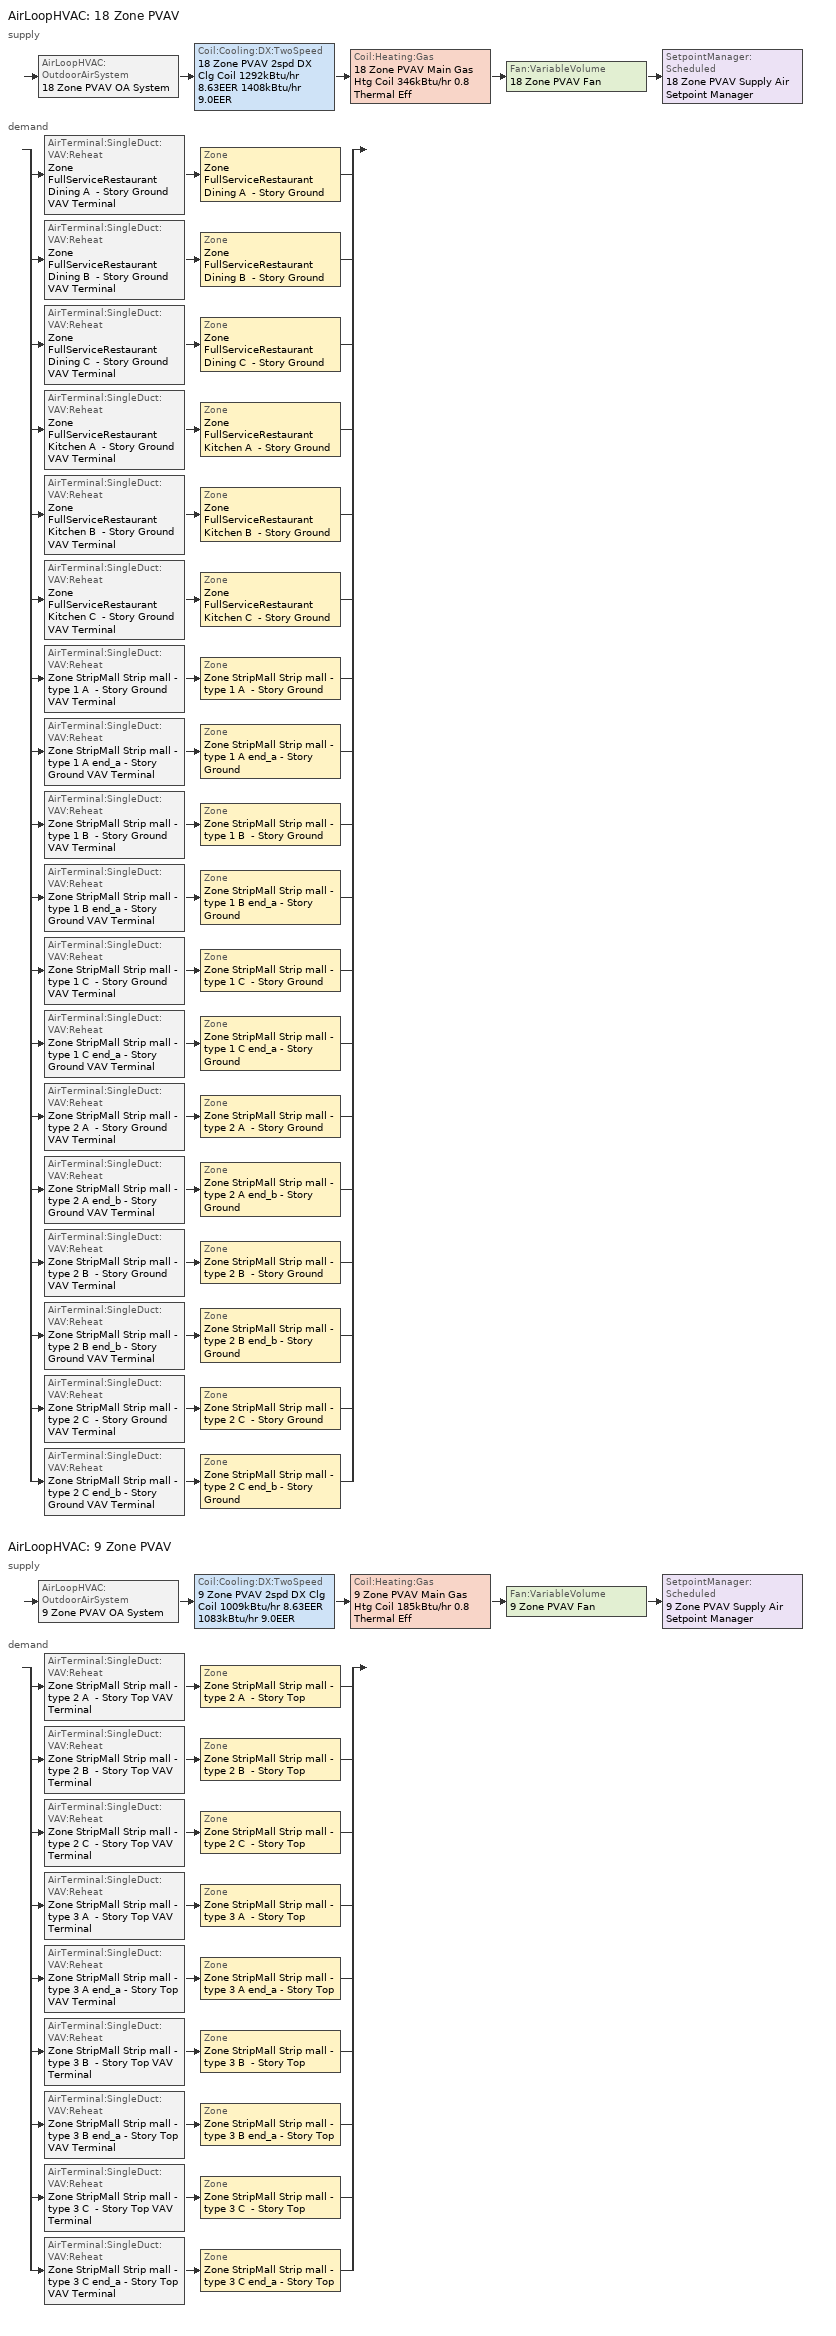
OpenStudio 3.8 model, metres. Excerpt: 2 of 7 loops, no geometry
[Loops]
AirLoopHVAC '18 Zone PVAV'
 supply: AirLoopHVAC:OutdoorAirSystem '18 Zone PVAV OA System' > Coil:Cooling:DX:TwoSpeed '18 Zone PVAV 2spd DX Clg Coil 1292kBtu/hr 8.63EER 1408kBtu/hr 9.0EER' > Coil:Heating:Gas '18 Zone PVAV Main Gas Htg Coil 346kBtu/hr 0.8 Thermal Eff' > Fan:VariableVolume '18 Zone PVAV Fan' > SetpointManager:Scheduled '18 Zone PVAV Supply Air Setpoint Manager'
 demand: split
  | AirTerminal:SingleDuct:VAV:Reheat 'Zone FullServiceRestaurant Dining A  - Story Ground VAV Terminal' > Zone 'Zone FullServiceRestaurant Dining A  - Story Ground'
  | AirTerminal:SingleDuct:VAV:Reheat 'Zone FullServiceRestaurant Dining B  - Story Ground VAV Terminal' > Zone 'Zone FullServiceRestaurant Dining B  - Story Ground'
  | AirTerminal:SingleDuct:VAV:Reheat 'Zone FullServiceRestaurant Dining C  - Story Ground VAV Terminal' > Zone 'Zone FullServiceRestaurant Dining C  - Story Ground'
  | AirTerminal:SingleDuct:VAV:Reheat 'Zone FullServiceRestaurant Kitchen A  - Story Ground VAV Terminal' > Zone 'Zone FullServiceRestaurant Kitchen A  - Story Ground'
  | AirTerminal:SingleDuct:VAV:Reheat 'Zone FullServiceRestaurant Kitchen B  - Story Ground VAV Terminal' > Zone 'Zone FullServiceRestaurant Kitchen B  - Story Ground'
  | AirTerminal:SingleDuct:VAV:Reheat 'Zone FullServiceRestaurant Kitchen C  - Story Ground VAV Terminal' > Zone 'Zone FullServiceRestaurant Kitchen C  - Story Ground'
  | AirTerminal:SingleDuct:VAV:Reheat 'Zone StripMall Strip mall - type 1 A  - Story Ground VAV Terminal' > Zone 'Zone StripMall Strip mall - type 1 A  - Story Ground'
  | AirTerminal:SingleDuct:VAV:Reheat 'Zone StripMall Strip mall - type 1 A end_a - Story Ground VAV Terminal' > Zone 'Zone StripMall Strip mall - type 1 A end_a - Story Ground'
  | AirTerminal:SingleDuct:VAV:Reheat 'Zone StripMall Strip mall - type 1 B  - Story Ground VAV Terminal' > Zone 'Zone StripMall Strip mall - type 1 B  - Story Ground'
  | AirTerminal:SingleDuct:VAV:Reheat 'Zone StripMall Strip mall - type 1 B end_a - Story Ground VAV Terminal' > Zone 'Zone StripMall Strip mall - type 1 B end_a - Story Ground'
  | AirTerminal:SingleDuct:VAV:Reheat 'Zone StripMall Strip mall - type 1 C  - Story Ground VAV Terminal' > Zone 'Zone StripMall Strip mall - type 1 C  - Story Ground'
  | AirTerminal:SingleDuct:VAV:Reheat 'Zone StripMall Strip mall - type 1 C end_a - Story Ground VAV Terminal' > Zone 'Zone StripMall Strip mall - type 1 C end_a - Story Ground'
  | AirTerminal:SingleDuct:VAV:Reheat 'Zone StripMall Strip mall - type 2 A  - Story Ground VAV Terminal' > Zone 'Zone StripMall Strip mall - type 2 A  - Story Ground'
  | AirTerminal:SingleDuct:VAV:Reheat 'Zone StripMall Strip mall - type 2 A end_b - Story Ground VAV Terminal' > Zone 'Zone StripMall Strip mall - type 2 A end_b - Story Ground'
  | AirTerminal:SingleDuct:VAV:Reheat 'Zone StripMall Strip mall - type 2 B  - Story Ground VAV Terminal' > Zone 'Zone StripMall Strip mall - type 2 B  - Story Ground'
  | AirTerminal:SingleDuct:VAV:Reheat 'Zone StripMall Strip mall - type 2 B end_b - Story Ground VAV Terminal' > Zone 'Zone StripMall Strip mall - type 2 B end_b - Story Ground'
  | AirTerminal:SingleDuct:VAV:Reheat 'Zone StripMall Strip mall - type 2 C  - Story Ground VAV Terminal' > Zone 'Zone StripMall Strip mall - type 2 C  - Story Ground'
  | AirTerminal:SingleDuct:VAV:Reheat 'Zone StripMall Strip mall - type 2 C end_b - Story Ground VAV Terminal' > Zone 'Zone StripMall Strip mall - type 2 C end_b - Story Ground'
AirLoopHVAC '9 Zone PVAV'
 supply: AirLoopHVAC:OutdoorAirSystem '9 Zone PVAV OA System' > Coil:Cooling:DX:TwoSpeed '9 Zone PVAV 2spd DX Clg Coil 1009kBtu/hr 8.63EER 1083kBtu/hr 9.0EER' > Coil:Heating:Gas '9 Zone PVAV Main Gas Htg Coil 185kBtu/hr 0.8 Thermal Eff' > Fan:VariableVolume '9 Zone PVAV Fan' > SetpointManager:Scheduled '9 Zone PVAV Supply Air Setpoint Manager'
 demand: split
  | AirTerminal:SingleDuct:VAV:Reheat 'Zone StripMall Strip mall - type 2 A  - Story Top VAV Terminal' > Zone 'Zone StripMall Strip mall - type 2 A  - Story Top'
  | AirTerminal:SingleDuct:VAV:Reheat 'Zone StripMall Strip mall - type 2 B  - Story Top VAV Terminal' > Zone 'Zone StripMall Strip mall - type 2 B  - Story Top'
  | AirTerminal:SingleDuct:VAV:Reheat 'Zone StripMall Strip mall - type 2 C  - Story Top VAV Terminal' > Zone 'Zone StripMall Strip mall - type 2 C  - Story Top'
  | AirTerminal:SingleDuct:VAV:Reheat 'Zone StripMall Strip mall - type 3 A  - Story Top VAV Terminal' > Zone 'Zone StripMall Strip mall - type 3 A  - Story Top'
  | AirTerminal:SingleDuct:VAV:Reheat 'Zone StripMall Strip mall - type 3 A end_a - Story Top VAV Terminal' > Zone 'Zone StripMall Strip mall - type 3 A end_a - Story Top'
  | AirTerminal:SingleDuct:VAV:Reheat 'Zone StripMall Strip mall - type 3 B  - Story Top VAV Terminal' > Zone 'Zone StripMall Strip mall - type 3 B  - Story Top'
  | AirTerminal:SingleDuct:VAV:Reheat 'Zone StripMall Strip mall - type 3 B end_a - Story Top VAV Terminal' > Zone 'Zone StripMall Strip mall - type 3 B end_a - Story Top'
  | AirTerminal:SingleDuct:VAV:Reheat 'Zone StripMall Strip mall - type 3 C  - Story Top VAV Terminal' > Zone 'Zone StripMall Strip mall - type 3 C  - Story Top'
  | AirTerminal:SingleDuct:VAV:Reheat 'Zone StripMall Strip mall - type 3 C end_a - Story Top VAV Terminal' > Zone 'Zone StripMall Strip mall - type 3 C end_a - Story Top'
[SizingPeriod:DesignDay] Barometric Pressure {Pa}=99264; Wind Speed {m/s}=2.9; Wind Direction {deg}=300; Rain Indicator=No; Snow Indicator=No; Day of Month=21; Day Type=SummerDesignDay; Daylight Saving Time Indicator=No; Humidity Condition Type=Wetbulb; Dry-Bulb Temperature Range Modifier Type=DefaultMultipliers; Solar Model Indicator=ASHRAETau
Name | Maximum Dry-Bulb Temperature {C} | Daily Dry-Bulb Temperature Range {deltaC} | Month | Wetbulb or DewPoint at Maximum Dry-Bulb {C} | ASHRAE Clear Sky Optical Depth for Beam Irradiance | ASHRAE Clear Sky Optical Depth for Diffuse Irradiance
Gadsden Muni October .4% Condns DB=>MCWB 1 | 29.1 | 13.6 | 10 | 20.2 | 0.38 | 2.446
Gadsden Muni September .4% Condns DB=>MCWB 1 | 34 | 12 | 9 | 21.4 | 0.392 | 2.421
[Sizing:Zone] Zone Cooling Design Supply Air Temperature Input Method=SupplyAirTemperature; Zone Cooling Design Supply Air Temperature {C}=12.7778; Zone Cooling Design Supply Air Temperature Difference {deltaC}=11.11; Zone Heating Design Supply Air Temperature Input Method=SupplyAirTemperature; Zone Heating Design Supply Air Temperature {C}=50; Zone Heating Design Supply Air Temperature Difference {deltaC}=11.11; Zone Cooling Design Supply Air Humidity Ratio {kg-H2O/kg-air}=0.0085; Zone Heating Design Supply Air Humidity Ratio {kg-H2O/kg-air}=0.008; Cooling Design Air Flow Method=DesignDay; Heating Design Air Flow Method=DesignDay; Account for Dedicated Outdoor Air System=No; Dedicated Outdoor Air System Control Strategy=NeutralSupplyAir; Dedicated Outdoor Air Low Setpoint Temperature for Design {C}=autosize; Dedicated Outdoor Air High Setpoint Temperature for Design {C}=autosize; Zone Load Sizing Method=Sensible Load Only No Latent Load; Zone Latent Cooling Design Supply Air Humidity Ratio Input Method=HumidityRatioDifference; Zone Cooling Design Supply Air Humidity Ratio Difference {kgWater/kgDryAir}=0.005; Zone Latent Heating Design Supply Air Humidity Ratio Input Method=HumidityRatioDifference; Zone Humidification Design Supply Air Humidity Ratio Difference {kgWater/kgDryAir}=0.005
Zone StripMall Strip mall - type 1 A end_a - Story Ground; Zone StripMall Strip mall - type 1 B end_a - Story Ground; Zone StripMall Strip mall - type 1 C end_a - Story Ground; Zone StripMall Strip mall - type 1 A  - Story Ground; Zone StripMall Strip mall - type 1 B  - Story Ground; Zone StripMall Strip mall - type 1 C  - Story Ground; Zone FullServiceRestaurant Kitchen A  - Story Ground; Zone FullServiceRestaurant Kitchen B  - Story Ground; Zone FullServiceRestaurant Kitchen C  - Story Ground; Zone FullServiceRestaurant Dining A  - Story Ground; Zone FullServiceRestaurant Dining B  - Story Ground; Zone FullServiceRestaurant Dining C  - Story Ground; Zone StripMall Strip mall - type 2 A  - Story Ground; Zone StripMall Strip mall - type 2 B  - Story Ground; Zone StripMall Strip mall - type 2 C  - Story Ground; Zone StripMall Strip mall - type 2 A end_b - Story Ground; Zone StripMall Strip mall - type 2 B end_b - Story Ground; Zone StripMall Strip mall - type 2 C end_b - Story Ground; Zone StripMall Strip mall - type 3 A end_a - Story Top; Zone StripMall Strip mall - type 3 B end_a - Story Top; Zone StripMall Strip mall - type 3 C end_a - Story Top; Zone StripMall Strip mall - type 3 A  - Story Top; Zone StripMall Strip mall - type 3 B  - Story Top; Zone StripMall Strip mall - type 3 C  - Story Top; Zone StripMall Strip mall - type 2 A  - Story Top; Zone StripMall Strip mall - type 2 B  - Story Top; Zone StripMall Strip mall - type 2 C  - Story Top
[Zone equipment]
Zone StripMall Strip mall - type 1 A end_a - Story Ground: Zone StripMall Strip mall - type 1 A end_a - Story Ground VAV Terminal
Zone StripMall Strip mall - type 1 B end_a - Story Ground: Zone StripMall Strip mall - type 1 B end_a - Story Ground VAV Terminal
Zone StripMall Strip mall - type 1 C end_a - Story Ground: Zone StripMall Strip mall - type 1 C end_a - Story Ground VAV Terminal
Zone StripMall Strip mall - type 1 A  - Story Ground: Zone StripMall Strip mall - type 1 A  - Story Ground VAV Terminal
Zone StripMall Strip mall - type 1 B  - Story Ground: Zone StripMall Strip mall - type 1 B  - Story Ground VAV Terminal
Zone StripMall Strip mall - type 1 C  - Story Ground: Zone StripMall Strip mall - type 1 C  - Story Ground VAV Terminal
Zone FullServiceRestaurant Kitchen A  - Story Ground: Zone FullServiceRestaurant Kitchen A  - Story Ground Exhaust Fan, Zone FullServiceRestaurant Kitchen A  - Story Ground VAV Terminal
Zone FullServiceRestaurant Kitchen B  - Story Ground: Zone FullServiceRestaurant Kitchen B  - Story Ground Exhaust Fan, Zone FullServiceRestaurant Kitchen B  - Story Ground VAV Terminal
Zone FullServiceRestaurant Kitchen C  - Story Ground: Zone FullServiceRestaurant Kitchen C  - Story Ground Exhaust Fan, Zone FullServiceRestaurant Kitchen C  - Story Ground VAV Terminal
Zone FullServiceRestaurant Dining A  - Story Ground: Zone FullServiceRestaurant Kitchen A  - Story Ground Transfer Air Source, Zone FullServiceRestaurant Dining A  - Story Ground VAV Terminal
Zone FullServiceRestaurant Dining B  - Story Ground: Zone FullServiceRestaurant Kitchen B  - Story Ground Transfer Air Source, Zone FullServiceRestaurant Dining B  - Story Ground VAV Terminal
Zone FullServiceRestaurant Dining C  - Story Ground: Zone FullServiceRestaurant Kitchen C  - Story Ground Transfer Air Source, Zone FullServiceRestaurant Dining C  - Story Ground VAV Terminal
Zone StripMall Strip mall - type 2 A  - Story Ground: Zone StripMall Strip mall - type 2 A  - Story Ground VAV Terminal
Zone StripMall Strip mall - type 2 B  - Story Ground: Zone StripMall Strip mall - type 2 B  - Story Ground VAV Terminal
Zone StripMall Strip mall - type 2 C  - Story Ground: Zone StripMall Strip mall - type 2 C  - Story Ground VAV Terminal
Zone StripMall Strip mall - type 2 A end_b - Story Ground: Zone StripMall Strip mall - type 2 A end_b - Story Ground VAV Terminal
Zone StripMall Strip mall - type 2 B end_b - Story Ground: Zone StripMall Strip mall - type 2 B end_b - Story Ground VAV Terminal
Zone StripMall Strip mall - type 2 C end_b - Story Ground: Zone StripMall Strip mall - type 2 C end_b - Story Ground VAV Terminal
Zone StripMall Strip mall - type 3 A end_a - Story Top: Zone StripMall Strip mall - type 3 A end_a - Story Top VAV Terminal
Zone StripMall Strip mall - type 3 B end_a - Story Top: Zone StripMall Strip mall - type 3 B end_a - Story Top VAV Terminal
Zone StripMall Strip mall - type 3 C end_a - Story Top: Zone StripMall Strip mall - type 3 C end_a - Story Top VAV Terminal
Zone StripMall Strip mall - type 3 A  - Story Top: Zone StripMall Strip mall - type 3 A  - Story Top VAV Terminal
Zone StripMall Strip mall - type 3 B  - Story Top: Zone StripMall Strip mall - type 3 B  - Story Top VAV Terminal
Zone StripMall Strip mall - type 3 C  - Story Top: Zone StripMall Strip mall - type 3 C  - Story Top VAV Terminal
Zone StripMall Strip mall - type 2 A  - Story Top: Zone StripMall Strip mall - type 2 A  - Story Top VAV Terminal
Zone StripMall Strip mall - type 2 B  - Story Top: Zone StripMall Strip mall - type 2 B  - Story Top VAV Terminal
Zone StripMall Strip mall - type 2 C  - Story Top: Zone StripMall Strip mall - type 2 C  - Story Top VAV Terminal
[Fan:ZoneExhaust] Availability Schedule=RestaurantSitDown Kitchen_Exhaust_SCH; Fan Total Efficiency=0.0273754; Pressure Rise {Pa}=124.544; System Availability Manager Coupling Mode=Decoupled
Name | Maximum Flow Rate {m3/s} | Flow Fraction Schedule | Balanced Exhaust Fraction Schedule
Zone FullServiceRestaurant Kitchen A  - Story Ground Exhaust Fan; Zone FullServiceRestaurant Kitchen C  - Story Ground Exhaust Fan | 0.0370218 | RestaurantSitDown Kitchen_Exhaust_SCH | RestaurantSitDown Kitchen Exhaust Fan Balanced Exhaust Fraction Schedule
Zone FullServiceRestaurant Kitchen A  - Story Ground Transfer Air Source; Zone FullServiceRestaurant Kitchen C  - Story Ground Transfer Air Source | 0.0345677
Zone FullServiceRestaurant Kitchen B  - Story Ground Exhaust Fan | 0.263918 | RestaurantSitDown Kitchen_Exhaust_SCH | RestaurantSitDown Kitchen Exhaust Fan Balanced Exhaust Fraction Schedule
Zone FullServiceRestaurant Kitchen B  - Story Ground Transfer Air Source | 0.246423
[SetpointManager:Scheduled] Control Variable=Temperature; Schedule=Supply Air Temp - 55.0F
Name | Setpoint Node or NodeList
18 Zone PVAV Supply Air Setpoint Manager | 18 Zone PVAV Supply Outlet Node
9 Zone PVAV Supply Air Setpoint Manager | 9 Zone PVAV Supply Outlet Node
[AirLoopHVAC] Design Return Air Flow Fraction of Supply Air Flow=1
Name | Availability Schedule | Design Supply Air Flow Rate {m3/s}
18 Zone PVAV | 18 Zone PVAV Occ Sch | 8.48178
9 Zone PVAV | 9 Zone PVAV Occ Sch | 11.1879
[Sizing:System] Type of Load to Size On=Sensible; Central Heating Maximum System Air Flow Ratio=0.3; Preheat Design Temperature {C}=7.22222; Preheat Design Humidity Ratio {kg-H2O/kg-Air}=0.008; Precool Design Temperature {C}=12.7778; Precool Design Humidity Ratio {kg-H2O/kg-Air}=0.008; Central Cooling Design Supply Air Temperature {C}=12.7778; Central Heating Design Supply Air Temperature {C}=12.7778; Sizing Option=Coincident; 100% Outdoor Air in Cooling=No; 100% Outdoor Air in Heating=No; Central Cooling Design Supply Air Humidity Ratio {kg-H2O/kg-Air}=0.0085; Central Heating Design Supply Air Humidity Ratio {kg-H2O/kg-Air}=0.008; Cooling Design Air Flow Method=DesignDay; Heating Design Air Flow Method=DesignDay; System Outdoor Air Method=ZoneSum; Zone Maximum Outdoor Air Fraction=1; Cooling Supply Air Flow Rate Per Floor Area {m3/s-m2}=0.00996765; Cooling Fraction of Autosized Cooling Supply Air Flow Rate=1; Cooling Supply Air Flow Rate Per Unit Cooling Capacity {m3/s-W}=3.94755e-05; Heating Supply Air Flow Rate Per Floor Area {m3/s-m2}=0.00996765; Heating Fraction of Autosized Heating Supply Air Flow Rate=1; Heating Fraction of Autosized Cooling Supply Air Flow Rate=1; Heating Supply Air Flow Rate Per Unit Heating Capacity {m3/s-W}=3.15882e-05; Cooling Design Capacity Method=CoolingDesignCapacity; Cooling Design Capacity Per Floor Area {W/m2}=234.7; Fraction of Autosized Cooling Design Capacity=1; Heating Design Capacity Method=HeatingDesignCapacity; Heating Design Capacity Per Floor Area {W/m2}=157; Fraction of Autosized Heating Design Capacity=1; Central Cooling Capacity Control Method=OnOff; Occupant Diversity=1
Name | Design Outdoor Air Flow Rate {m3/s} | Cooling Design Capacity {W} | Heating Design Capacity {W}
18 Zone PVAV | 8.48178 | 166721 | 98395.27
9 Zone PVAV | 11.1879 | 173006 | 61758.3
[Fan:VariableVolume] Availability Schedule=Always On Discrete; Fan Total Efficiency=0.6045; Pressure Rise {Pa}=1389.92; Fan Power Minimum Flow Rate Input Method=Fraction; Fan Power Minimum Flow Fraction=0.25; Fan Power Minimum Air Flow Rate {m3/s}=0; Motor Efficiency=0.93; Motor In Airstream Fraction=1; Fan Power Coefficient 1=0.04076; Fan Power Coefficient 2=0.0881; Fan Power Coefficient 3=-0.0729; Fan Power Coefficient 4=0.9437; Fan Power Coefficient 5=0
Name | Maximum Flow Rate {m3/s}
18 Zone PVAV Fan | 8.48178
9 Zone PVAV Fan | 11.1879
[Coil:Heating:Gas] Availability Schedule=Always On Discrete; Gas Burner Efficiency=0.8; On Cycle Parasitic Electric Load {W}=0; Off Cycle Parasitic Gas Load {W}=0
Name | Nominal Capacity {W}
18 Zone PVAV Main Gas Htg Coil 346kBtu/hr 0.8 Thermal Eff | 61171.1
9 Zone PVAV Main Gas Htg Coil 185kBtu/hr 0.8 Thermal Eff | 58274.3
[Coil:Cooling:DX:TwoSpeed] Availability Schedule=Always On Discrete; Rated High Speed COP {W/W}=3.13293; Rated High Speed Evaporator Fan Power Per Volume Flow Rate 2017 {W/(m3/s)}=773.3; Rated High Speed Evaporator Fan Power Per Volume Flow Rate 2023 {W/(m3/s)}=934.4; Unit Internal Static Air Pressure {Pa}=773.3; Total Cooling Capacity Function of Temperature Curve=CoilClgDXQRatio_fTwbToadbSI; Total Cooling Capacity Function of Flow Fraction Curve=CoilClgDXSnglQRatio_fCFMRatio; Energy Input Ratio Function of Temperature Curve=CoilClgDXEIRRatio_fTwbToadbSI; Energy Input Ratio Function of Flow Fraction Curve=CoilClgDXSnglEIRRatio_fCFMRatio; Part Load Fraction Correlation Curve=CoilClgDXEIRRatio_fQFrac; Rated Low Speed Sensible Heat Ratio=0.69; Rated Low Speed COP {W/W}=3.13293; Rated Low Speed Evaporator Fan Power Per Volume Flow Rate 2017 {W/(m3/s)}=773.3; Rated Low Speed Evaporator Fan Power Per Volume Flow Rate 2023 {W/(m3/s)}=934.4; Low Speed Total Cooling Capacity Function of Temperature Curve=CoilClgDXQRatio_fTwbToadbSI; Low Speed Energy Input Ratio Function of Temperature Curve=CoilClgDXEIRRatio_fTwbToadbSI; Condenser Type=AirCooled; Minimum Outdoor Dry-Bulb Temperature for Compressor Operation {C}=-25; High Speed Evaporative Condenser Effectiveness=0.9; High Speed Evaporative Condenser Air Flow Rate {m3/s}=Autosize; High Speed Evaporative Condenser Pump Rated Power Consumption {W}=Autosize; Low Speed Evaporative Condenser Effectiveness=0.9; Low Speed Evaporative Condenser Air Flow Rate {m3/s}=Autosize; Low Speed Evaporative Condenser Pump Rated Power Consumption {W}=Autosize; Basin Heater Capacity {W/K}=0; Basin Heater Setpoint Temperature {C}=2
Name | Rated High Speed Total Cooling Capacity {W} | Rated High Speed Sensible Heat Ratio | Rated High Speed Air Flow Rate {m3/s} | Rated Low Speed Total Cooling Capacity {W} | Rated Low Speed Air Flow Rate {m3/s}
18 Zone PVAV 2spd DX Clg Coil 1292kBtu/hr 8.63EER 1408kBtu/hr 9.0EER | 210623 | 0.701083 | 8.48178 | 70200.6 | 2.82698
9 Zone PVAV 2spd DX Clg Coil 1009kBtu/hr 8.63EER 1083kBtu/hr 9.0EER | 275826 | 0.703857 | 11.1879 | 91932.8 | 3.72894
[Controller:OutdoorAir] Economizer Control Type=NoEconomizer; Economizer Control Action Type=ModulateFlow; Economizer Maximum Limit Dry-Bulb Temperature {C}=28; Economizer Maximum Limit Enthalpy {J/kg}=64000; Lockout Type=LockoutWithCompressor; Minimum Limit Type=FixedMinimum; High Humidity Control=No; Heat Recovery Bypass Control Type=BypassWhenWithinEconomizerLimits; Economizer Operation Staging=InterlockedWithMechanicalCooling
Name | Minimum Outdoor Air Flow Rate {m3/s} | Maximum Outdoor Air Flow Rate {m3/s} | Minimum Outdoor Air Schedule | Controller Mechanical Ventilation
18 Zone PVAV OA Controller | 0 | 8.48178 | 18 Zone PVAV_night_novent_schedule | 18 Zone PVAV Mechanical Ventilation Controller
9 Zone PVAV OA Controller | 2.6547 | 11.1879 | 9 Zone PVAV_night_novent_schedule | 9 Zone PVAV Mechanical Ventilation Controller
[Controller:MechanicalVentilation] Availability Schedule=Always On Discrete; System Outdoor Air Method=ZoneSum
Name | Demand Controlled Ventilation
18 Zone PVAV Mechanical Ventilation Controller | Yes
9 Zone PVAV Mechanical Ventilation Controller
[AirLoopHVAC:OutdoorAirSystem]
Name | Controller
18 Zone PVAV OA System | 18 Zone PVAV OA Controller
9 Zone PVAV OA System | 9 Zone PVAV OA Controller
[Coil:Heating:Electric] Availability Schedule=Always On Discrete; Efficiency=1
Name | Nominal Capacity {W}
Zone FullServiceRestaurant Dining A  - Story Ground Electric Reheat Coil | 3765.62
Zone FullServiceRestaurant Dining B  - Story Ground Electric Reheat Coil | 22052.6
Zone FullServiceRestaurant Dining C  - Story Ground Electric Reheat Coil | 4670.83
Zone FullServiceRestaurant Kitchen A  - Story Ground Electric Reheat Coil | 1701.2
Zone FullServiceRestaurant Kitchen B  - Story Ground Electric Reheat Coil | 5294.62
Zone FullServiceRestaurant Kitchen C  - Story Ground Electric Reheat Coil | 2031.26
Zone StripMall Strip mall - type 1 A  - Story Ground Electric Reheat Coil | 4094.37
Zone StripMall Strip mall - type 1 A end_a - Story Ground Electric Reheat Coil | 2268.19
Zone StripMall Strip mall - type 1 B  - Story Ground Electric Reheat Coil | 17855.6
Zone StripMall Strip mall - type 1 B end_a - Story Ground Electric Reheat Coil | 12931.3
Zone StripMall Strip mall - type 1 C  - Story Ground Electric Reheat Coil | 5971.31
Zone StripMall Strip mall - type 1 C end_a - Story Ground Electric Reheat Coil | 2666.88
Zone StripMall Strip mall - type 2 A  - Story Ground Electric Reheat Coil | 2914.99
Zone StripMall Strip mall - type 2 A end_b - Story Ground Electric Reheat Coil | 2705.71
Zone StripMall Strip mall - type 2 B  - Story Ground Electric Reheat Coil | 13234.8
Zone StripMall Strip mall - type 2 B end_b - Story Ground Electric Reheat Coil | 14652.9
Zone StripMall Strip mall - type 2 C  - Story Ground Electric Reheat Coil | 4242.87
Zone StripMall Strip mall - type 2 C end_b - Story Ground Electric Reheat Coil | 3043.26
Zone StripMall Strip mall - type 2 A  - Story Top Electric Reheat Coil | 3371.13
Zone StripMall Strip mall - type 2 B  - Story Top Electric Reheat Coil | 19266.1
Zone StripMall Strip mall - type 2 C  - Story Top Electric Reheat Coil | 3753.49
Zone StripMall Strip mall - type 3 A  - Story Top Electric Reheat Coil | 14862.8
Zone StripMall Strip mall - type 3 A end_a - Story Top Electric Reheat Coil | 3141.45
Zone StripMall Strip mall - type 3 B  - Story Top Electric Reheat Coil | 71337.7
Zone StripMall Strip mall - type 3 B end_a - Story Top Electric Reheat Coil | 18466.9
Zone StripMall Strip mall - type 3 C  - Story Top Electric Reheat Coil | 18905.3
Zone StripMall Strip mall - type 3 C end_a - Story Top Electric Reheat Coil | 3646.55
[AirTerminal:SingleDuct:VAV:Reheat] Availability Schedule=Always On Discrete; Zone Minimum Air Flow Input Method=Constant; Constant Minimum Air Flow Fraction=0.3; Maximum Hot Water or Steam Flow Rate {m3/s}=AutoSize; Minimum Hot Water or Steam Flow Rate {m3/s}=0; Convergence Tolerance=0.001; Damper Heating Action=Normal; Maximum Flow per Zone Floor Area During Reheat {m3/s-m2}=AutoSize; Maximum Flow Fraction During Reheat=AutoSize; Maximum Reheat Air Temperature {C}=50; Control For Outdoor Air=No
Name | Maximum Air Flow Rate {m3/s} | Fixed Minimum Air Flow Rate {m3/s} | Reheat Coil
Zone FullServiceRestaurant Dining A  - Story Ground VAV Terminal | 0.2803 | 0.08409 | Zone FullServiceRestaurant Dining A  - Story Ground Electric Reheat Coil
Zone FullServiceRestaurant Dining B  - Story Ground VAV Terminal | 1.64152 | 0.492456 | Zone FullServiceRestaurant Dining B  - Story Ground Electric Reheat Coil
Zone FullServiceRestaurant Dining C  - Story Ground VAV Terminal | 0.347681 | 0.104304 | Zone FullServiceRestaurant Dining C  - Story Ground Electric Reheat Coil
Zone FullServiceRestaurant Kitchen A  - Story Ground VAV Terminal | 0.126632 | 0.0379895 | Zone FullServiceRestaurant Kitchen A  - Story Ground Electric Reheat Coil
Zone FullServiceRestaurant Kitchen B  - Story Ground VAV Terminal | 0.394113 | 0.118234 | Zone FullServiceRestaurant Kitchen B  - Story Ground Electric Reheat Coil
Zone FullServiceRestaurant Kitchen C  - Story Ground VAV Terminal | 0.1512 | 0.04536 | Zone FullServiceRestaurant Kitchen C  - Story Ground Electric Reheat Coil
Zone StripMall Strip mall - type 1 A  - Story Ground VAV Terminal | 0.304771 | 0.0914314 | Zone StripMall Strip mall - type 1 A  - Story Ground Electric Reheat Coil
Zone StripMall Strip mall - type 1 A end_a - Story Ground VAV Terminal | 0.168836 | 0.0506509 | Zone StripMall Strip mall - type 1 A end_a - Story Ground Electric Reheat Coil
Zone StripMall Strip mall - type 1 B  - Story Ground VAV Terminal | 1.32911 | 0.398733 | Zone StripMall Strip mall - type 1 B  - Story Ground Electric Reheat Coil
Zone StripMall Strip mall - type 1 B end_a - Story Ground VAV Terminal | 0.96256 | 0.288768 | Zone StripMall Strip mall - type 1 B end_a - Story Ground Electric Reheat Coil
Zone StripMall Strip mall - type 1 C  - Story Ground VAV Terminal | 0.444484 | 0.133345 | Zone StripMall Strip mall - type 1 C  - Story Ground Electric Reheat Coil
Zone StripMall Strip mall - type 1 C end_a - Story Ground VAV Terminal | 0.198513 | 0.059554 | Zone StripMall Strip mall - type 1 C end_a - Story Ground Electric Reheat Coil
Zone StripMall Strip mall - type 2 A  - Story Ground VAV Terminal | 0.216982 | 0.0650945 | Zone StripMall Strip mall - type 2 A  - Story Ground Electric Reheat Coil
Zone StripMall Strip mall - type 2 A end_b - Story Ground VAV Terminal | 0.201404 | 0.0604211 | Zone StripMall Strip mall - type 2 A end_b - Story Ground Electric Reheat Coil
Zone StripMall Strip mall - type 2 B  - Story Ground VAV Terminal | 0.98515 | 0.295545 | Zone StripMall Strip mall - type 2 B  - Story Ground Electric Reheat Coil
Zone StripMall Strip mall - type 2 B end_b - Story Ground VAV Terminal | 1.09071 | 0.327214 | Zone StripMall Strip mall - type 2 B end_b - Story Ground Electric Reheat Coil
Zone StripMall Strip mall - type 2 C  - Story Ground VAV Terminal | 0.315825 | 0.0947474 | Zone StripMall Strip mall - type 2 C  - Story Ground Electric Reheat Coil
Zone StripMall Strip mall - type 2 C end_b - Story Ground VAV Terminal | 0.22653 | 0.0679589 | Zone StripMall Strip mall - type 2 C end_b - Story Ground Electric Reheat Coil
Zone StripMall Strip mall - type 2 A  - Story Top VAV Terminal | 0.250936 | 0.0752807 | Zone StripMall Strip mall - type 2 A  - Story Top Electric Reheat Coil
Zone StripMall Strip mall - type 2 B  - Story Top VAV Terminal | 1.43411 | 0.430232 | Zone StripMall Strip mall - type 2 B  - Story Top Electric Reheat Coil
Zone StripMall Strip mall - type 2 C  - Story Top VAV Terminal | 0.279397 | 0.083819 | Zone StripMall Strip mall - type 2 C  - Story Top Electric Reheat Coil
Zone StripMall Strip mall - type 3 A  - Story Top VAV Terminal | 1.10634 | 0.331901 | Zone StripMall Strip mall - type 3 A  - Story Top Electric Reheat Coil
Zone StripMall Strip mall - type 3 A end_a - Story Top VAV Terminal | 0.233839 | 0.0701517 | Zone StripMall Strip mall - type 3 A end_a - Story Top Electric Reheat Coil
Zone StripMall Strip mall - type 3 B  - Story Top VAV Terminal | 5.31014 | 1.59304 | Zone StripMall Strip mall - type 3 B  - Story Top Electric Reheat Coil
Zone StripMall Strip mall - type 3 B end_a - Story Top VAV Terminal | 1.37461 | 0.412384 | Zone StripMall Strip mall - type 3 B end_a - Story Top Electric Reheat Coil
Zone StripMall Strip mall - type 3 C  - Story Top VAV Terminal | 1.40725 | 0.422175 | Zone StripMall Strip mall - type 3 C  - Story Top Electric Reheat Coil
Zone StripMall Strip mall - type 3 C end_a - Story Top VAV Terminal | 0.271437 | 0.081431 | Zone StripMall Strip mall - type 3 C end_a - Story Top Electric Reheat Coil
[Schedule:Ruleset]
Name | Default Day Schedule | Summer Design Day Schedule | Winter Design Day Schedule
RestaurantSitDown Kitchen_Exhaust_SCH | RestaurantSitDown Kitchen_Exhaust_SCH Default | RestaurantSitDown Kitchen_Exhaust_SCH Summer Design Day | RestaurantSitDown Kitchen_Exhaust_SCH Winter Design Day
RestaurantSitDown Kitchen Exhaust Fan Balanced Exhaust Fraction Schedule | RestaurantSitDown Kitchen Exhaust Fan Balanced Exhaust Fraction Schedule Default | RestaurantSitDown Kitchen Exhaust Fan Balanced Exhaust Fraction Schedule Summer Design Day | RestaurantSitDown Kitchen Exhaust Fan Balanced Exhaust Fraction Schedule Winter Design Day
Supply Air Temp - 55.0F | Supply Air Temp - 55.0F Default
18 Zone PVAV Occ Sch | 18 Zone PVAV Occ Sch Default | 18 Zone PVAV Occ Sch Summer Design Day | 18 Zone PVAV Occ Sch Winter Design Day
9 Zone PVAV Occ Sch | 9 Zone PVAV Occ Sch Default | 9 Zone PVAV Occ Sch Summer Design Day | 9 Zone PVAV Occ Sch Winter Design Day
18 Zone PVAV_night_novent_schedule | 18 Zone PVAV Occ Sch Default 2 | 18 Zone PVAV Occ Sch Summer Design Day 2 | 18 Zone PVAV Occ Sch Winter Design Day 2
9 Zone PVAV_night_novent_schedule | 9 Zone PVAV Occ Sch Default 2 | 9 Zone PVAV Occ Sch Summer Design Day 2 | 9 Zone PVAV Occ Sch Winter Design Day 2
[Schedule:Day]
RestaurantSitDown Kitchen_Exhaust_SCH Default: Average, 5, 15, 0, 16, 0, 1, 24, 0, 0
RestaurantSitDown Kitchen_Exhaust_SCH Winter Design Day; RestaurantSitDown Kitchen_Exhaust_SCH Summer Design Day: 5, 0, 0, 24, 0, 1
RestaurantSitDown Kitchen_Exhaust_SCH Default|WntrDsn|SmrDsn|Sun|Wkdy Day; autogen Schedule Rule 19 1_day_sch: Average, 5, 0, 0, 24, 0, 1
RestaurantSitDown Kitchen Exhaust Fan Balanced Exhaust Fraction Schedule Default: Average, 5, 15, 0, 17, 0, 0.93371, 24, 0, 0
RestaurantSitDown Kitchen Exhaust Fan Balanced Exhaust Fraction Schedule Winter Design Day; RestaurantSitDown Kitchen Exhaust Fan Balanced Exhaust Fraction Schedule Summer Design Day: 1, 0, 0.93371, 5, 0, 0, 24, 0, 0.93371
RestaurantSitDown Kitchen Exhaust Fan Balanced Exhaust Fraction Schedule Default|WntrDsn|SmrDsn|Sun|Wkdy Day; autogen Schedule Rule 20 1_day_sch: Average, 1, 0, 0.93371, 5, 0, 0, 24, 0, 0.93371
Supply Air Temp - 55.0F Default; autogen Supply Air Temp - 55.0F 0_day_sch; autogen Supply Air Temp - 55.0F 1_day_sch: Average, 24, 0, 12.7778
18 Zone PVAV Occ Sch Default; 18 Zone PVAV Occ Sch Default 2: 7, 45, 0, 18, 45, 1, 24, 0, 0
18 Zone PVAV Occ Sch Winter Design Day; 18 Zone PVAV Occ Sch Summer Design Day; 9 Zone PVAV Occ Sch Winter Design Day; 9 Zone PVAV Occ Sch Summer Design Day; 9 Zone PVAV Occ Sch Sunday; 18 Zone PVAV Occ Sch Summer Design Day 2; 18 Zone PVAV Occ Sch Winter Design Day 2; 9 Zone PVAV Occ Sch Summer Design Day 2; 9 Zone PVAV Occ Sch Winter Design Day 2; 9 Zone PVAV Occ Sch Sunday 2: 24, 0, 1
18 Zone PVAV Occ Sch Saturday; 18 Zone PVAV Occ Sch Saturday 2: 7, 0, 0, 15, 30, 1, 24, 0, 0
18 Zone PVAV Occ Sch Sunday; 18 Zone PVAV Occ Sch Sunday 2: 6, 45, 0, 17, 0, 1, 24, 0, 0
9 Zone PVAV Occ Sch Default; 9 Zone PVAV Occ Sch Default 2: 8, 30, 0, 17, 15, 1, 24, 0, 0
9 Zone PVAV Occ Sch Saturday; 9 Zone PVAV Occ Sch Saturday 2: 8, 0, 0, 12, 52, 1, 24, 0, 0
[Schedule:Rule]
Schedule Rule 19: Schedule Ruleset=RestaurantSitDown Kitchen_Exhaust_SCH; Rule Order=0; Day Schedule=RestaurantSitDown Kitchen_Exhaust_SCH Default|WntrDsn|SmrDsn|Sun|Wkdy Day; Apply Sunday=Yes; Apply Monday=Yes; Apply Tuesday=Yes; Apply Wednesday=Yes; Apply Thursday=Yes; Apply Friday=Yes; Date Specification Type=DateRange; Start Month=1; Start Day=1; End Month=12; End Day=31
Schedule Rule 20: Schedule Ruleset=RestaurantSitDown Kitchen Exhaust Fan Balanced Exhaust Fraction Schedule; Rule Order=0; Day Schedule=RestaurantSitDown Kitchen Exhaust Fan Balanced Exhaust Fraction Schedule Default|WntrDsn|SmrDsn|Sun|Wkdy Day; Apply Sunday=Yes; Apply Monday=Yes; Apply Tuesday=Yes; Apply Wednesday=Yes; Apply Thursday=Yes; Apply Friday=Yes; Date Specification Type=DateRange; Start Month=1; Start Day=1; End Month=12; End Day=31
autogen Schedule Rule 20 1: Schedule Ruleset=RestaurantSitDown Kitchen Exhaust Fan Balanced Exhaust Fraction Schedule; Rule Order=1; Day Schedule=autogen Schedule Rule 20 1_day_sch; Apply Sunday=Yes; Apply Monday=Yes; Apply Tuesday=Yes; Apply Wednesday=Yes; Apply Thursday=Yes; Apply Friday=Yes; Date Specification Type=SpecificDates; Apply Saturday=Yes; Specific Month 1=1; Specific Day 1=7; Specific Month 2=1; Specific Day 2=14; Specific Month 3=1; Specific Day 3=21; Specific Month 4=1; Specific Day 4=28; Specific Month 5=2; Specific Day 5=4; Specific Month 6=2; Specific Day 6=11; Specific Month 7=2; Specific Day 7=18; Specific Month 8=2; Specific Day 8=25; Specific Month 9=3; Specific Day 9=4; Specific Month 10=3; Specific Day 10=11; Specific Month 11=3; Specific Day 11=18; Specific Month 12=3; Specific Day 12=25; Specific Month 13=4; Specific Day 13=1; Specific Month 14=4; Specific Day 14=8; Specific Month 15=4; Specific Day 15=15; Specific Month 16=4; Specific Day 16=22; Specific Month 17=4; Specific Day 17=29; Specific Month 18=5; Specific Day 18=6; Specific Month 19=5; Specific Day 19=13; Specific Month 20=5; Specific Day 20=20; Specific Month 21=5; Specific Day 21=27; Specific Month 22=6; Specific Day 22=3; Specific Month 23=6; Specific Day 23=10; Specific Month 24=6; Specific Day 24=17; Specific Month 25=6; Specific Day 25=24; Specific Month 26=7; Specific Day 26=1; Specific Month 27=7; Specific Day 27=8; Specific Month 28=7; Specific Day 28=15; Specific Month 29=7; Specific Day 29=22; Specific Month 30=7; Specific Day 30=29; Specific Month 31=8; Specific Day 31=5; Specific Month 32=8; Specific Day 32=12; Specific Month 33=8; Specific Day 33=19; Specific Month 34=8; Specific Day 34=26; Specific Month 35=9; Specific Day 35=2; Specific Month 36=9; Specific Day 36=9; Specific Month 37=9; Specific Day 37=16; Specific Month 38=9; Specific Day 38=23; Specific Month 39=9; Specific Day 39=30; Specific Month 40=10; Specific Day 40=7; Specific Month 41=10; Specific Day 41=14; Specific Month 42=10; Specific Day 42=21; Specific Month 43=10; Specific Day 43=28; Specific Month 44=11; Specific Day 44=4; Specific Month 45=11; Specific Day 45=11; Specific Month 46=11; Specific Day 46=18; Specific Month 47=11; Specific Day 47=25; Specific Month 48=12; Specific Day 48=2; Specific Month 49=12; Specific Day 49=9; Specific Month 50=12; Specific Day 50=16; Specific Month 51=12; Specific Day 51=23; Specific Month 52=12; Specific Day 52=30
autogen Schedule Rule 19 1: Schedule Ruleset=RestaurantSitDown Kitchen_Exhaust_SCH; Rule Order=1; Day Schedule=autogen Schedule Rule 19 1_day_sch; Apply Sunday=Yes; Apply Monday=Yes; Apply Tuesday=Yes; Apply Wednesday=Yes; Apply Thursday=Yes; Apply Friday=Yes; Date Specification Type=SpecificDates; Apply Saturday=Yes; Specific Month 1=1; Specific Day 1=7; Specific Month 2=1; Specific Day 2=14; Specific Month 3=1; Specific Day 3=21; Specific Month 4=1; Specific Day 4=28; Specific Month 5=2; Specific Day 5=4; Specific Month 6=2; Specific Day 6=11; Specific Month 7=2; Specific Day 7=18; Specific Month 8=2; Specific Day 8=25; Specific Month 9=3; Specific Day 9=4; Specific Month 10=3; Specific Day 10=11; Specific Month 11=3; Specific Day 11=18; Specific Month 12=3; Specific Day 12=25; Specific Month 13=4; Specific Day 13=1; Specific Month 14=4; Specific Day 14=8; Specific Month 15=4; Specific Day 15=15; Specific Month 16=4; Specific Day 16=22; Specific Month 17=4; Specific Day 17=29; Specific Month 18=5; Specific Day 18=6; Specific Month 19=5; Specific Day 19=13; Specific Month 20=5; Specific Day 20=20; Specific Month 21=5; Specific Day 21=27; Specific Month 22=6; Specific Day 22=3; Specific Month 23=6; Specific Day 23=10; Specific Month 24=6; Specific Day 24=17; Specific Month 25=6; Specific Day 25=24; Specific Month 26=7; Specific Day 26=1; Specific Month 27=7; Specific Day 27=8; Specific Month 28=7; Specific Day 28=15; Specific Month 29=7; Specific Day 29=22; Specific Month 30=7; Specific Day 30=29; Specific Month 31=8; Specific Day 31=5; Specific Month 32=8; Specific Day 32=12; Specific Month 33=8; Specific Day 33=19; Specific Month 34=8; Specific Day 34=26; Specific Month 35=9; Specific Day 35=2; Specific Month 36=9; Specific Day 36=9; Specific Month 37=9; Specific Day 37=16; Specific Month 38=9; Specific Day 38=23; Specific Month 39=9; Specific Day 39=30; Specific Month 40=10; Specific Day 40=7; Specific Month 41=10; Specific Day 41=14; Specific Month 42=10; Specific Day 42=21; Specific Month 43=10; Specific Day 43=28; Specific Month 44=11; Specific Day 44=4; Specific Month 45=11; Specific Day 45=11; Specific Month 46=11; Specific Day 46=18; Specific Month 47=11; Specific Day 47=25; Specific Month 48=12; Specific Day 48=2; Specific Month 49=12; Specific Day 49=9; Specific Month 50=12; Specific Day 50=16; Specific Month 51=12; Specific Day 51=23; Specific Month 52=12; Specific Day 52=30
autogen Supply Air Temp - 55.0F 0: Schedule Ruleset=Supply Air Temp - 55.0F; Rule Order=0; Day Schedule=autogen Supply Air Temp - 55.0F 0_day_sch; Apply Sunday=Yes; Apply Monday=Yes; Apply Tuesday=Yes; Apply Wednesday=Yes; Apply Thursday=Yes; Apply Friday=Yes; Date Specification Type=SpecificDates; Apply Saturday=Yes; Specific Month 1=1; Specific Day 1=6; Specific Month 2=1; Specific Day 2=13; Specific Month 3=1; Specific Day 3=20; Specific Month 4=1; Specific Day 4=27; Specific Month 5=2; Specific Day 5=3; Specific Month 6=2; Specific Day 6=10; Specific Month 7=2; Specific Day 7=17; Specific Month 8=2; Specific Day 8=24; Specific Month 9=3; Specific Day 9=3; Specific Month 10=3; Specific Day 10=10; Specific Month 11=3; Specific Day 11=17; Specific Month 12=3; Specific Day 12=24; Specific Month 13=3; Specific Day 13=31; Specific Month 14=4; Specific Day 14=7; Specific Month 15=4; Specific Day 15=14; Specific Month 16=4; Specific Day 16=21; Specific Month 17=4; Specific Day 17=28; Specific Month 18=5; Specific Day 18=5; Specific Month 19=5; Specific Day 19=12; Specific Month 20=5; Specific Day 20=19; Specific Month 21=5; Specific Day 21=26; Specific Month 22=6; Specific Day 22=2; Specific Month 23=6; Specific Day 23=9; Specific Month 24=6; Specific Day 24=16; Specific Month 25=6; Specific Day 25=23; Specific Month 26=6; Specific Day 26=30; Specific Month 27=7; Specific Day 27=7; Specific Month 28=7; Specific Day 28=14; Specific Month 29=7; Specific Day 29=21; Specific Month 30=7; Specific Day 30=28; Specific Month 31=8; Specific Day 31=4; Specific Month 32=8; Specific Day 32=11; Specific Month 33=8; Specific Day 33=18; Specific Month 34=8; Specific Day 34=25; Specific Month 35=9; Specific Day 35=1; Specific Month 36=9; Specific Day 36=8; Specific Month 37=9; Specific Day 37=15; Specific Month 38=9; Specific Day 38=22; Specific Month 39=9; Specific Day 39=29; Specific Month 40=10; Specific Day 40=6; Specific Month 41=10; Specific Day 41=13; Specific Month 42=10; Specific Day 42=20; Specific Month 43=10; Specific Day 43=27; Specific Month 44=11; Specific Day 44=3; Specific Month 45=11; Specific Day 45=10; Specific Month 46=11; Specific Day 46=17; Specific Month 47=11; Specific Day 47=24; Specific Month 48=12; Specific Day 48=1; Specific Month 49=12; Specific Day 49=8; Specific Month 50=12; Specific Day 50=15; Specific Month 51=12; Specific Day 51=22; Specific Month 52=12; Specific Day 52=29
autogen Supply Air Temp - 55.0F 1: Schedule Ruleset=Supply Air Temp - 55.0F; Rule Order=1; Day Schedule=autogen Supply Air Temp - 55.0F 1_day_sch; Apply Sunday=Yes; Apply Monday=Yes; Apply Tuesday=Yes; Apply Wednesday=Yes; Apply Thursday=Yes; Apply Friday=Yes; Date Specification Type=SpecificDates; Apply Saturday=Yes; Specific Month 1=1; Specific Day 1=7; Specific Month 2=1; Specific Day 2=14; Specific Month 3=1; Specific Day 3=21; Specific Month 4=1; Specific Day 4=28; Specific Month 5=2; Specific Day 5=4; Specific Month 6=2; Specific Day 6=11; Specific Month 7=2; Specific Day 7=18; Specific Month 8=2; Specific Day 8=25; Specific Month 9=3; Specific Day 9=4; Specific Month 10=3; Specific Day 10=11; Specific Month 11=3; Specific Day 11=18; Specific Month 12=3; Specific Day 12=25; Specific Month 13=4; Specific Day 13=1; Specific Month 14=4; Specific Day 14=8; Specific Month 15=4; Specific Day 15=15; Specific Month 16=4; Specific Day 16=22; Specific Month 17=4; Specific Day 17=29; Specific Month 18=5; Specific Day 18=6; Specific Month 19=5; Specific Day 19=13; Specific Month 20=5; Specific Day 20=20; Specific Month 21=5; Specific Day 21=27; Specific Month 22=6; Specific Day 22=3; Specific Month 23=6; Specific Day 23=10; Specific Month 24=6; Specific Day 24=17; Specific Month 25=6; Specific Day 25=24; Specific Month 26=7; Specific Day 26=1; Specific Month 27=7; Specific Day 27=8; Specific Month 28=7; Specific Day 28=15; Specific Month 29=7; Specific Day 29=22; Specific Month 30=7; Specific Day 30=29; Specific Month 31=8; Specific Day 31=5; Specific Month 32=8; Specific Day 32=12; Specific Month 33=8; Specific Day 33=19; Specific Month 34=8; Specific Day 34=26; Specific Month 35=9; Specific Day 35=2; Specific Month 36=9; Specific Day 36=9; Specific Month 37=9; Specific Day 37=16; Specific Month 38=9; Specific Day 38=23; Specific Month 39=9; Specific Day 39=30; Specific Month 40=10; Specific Day 40=7; Specific Month 41=10; Specific Day 41=14; Specific Month 42=10; Specific Day 42=21; Specific Month 43=10; Specific Day 43=28; Specific Month 44=11; Specific Day 44=4; Specific Month 45=11; Specific Day 45=11; Specific Month 46=11; Specific Day 46=18; Specific Month 47=11; Specific Day 47=25; Specific Month 48=12; Specific Day 48=2; Specific Month 49=12; Specific Day 49=9; Specific Month 50=12; Specific Day 50=16; Specific Month 51=12; Specific Day 51=23; Specific Month 52=12; Specific Day 52=30
18 Zone PVAV Occ Sch Saturday Rule: Schedule Ruleset=18 Zone PVAV Occ Sch; Rule Order=1; Day Schedule=18 Zone PVAV Occ Sch Saturday; Date Specification Type=DateRange; Start Month=1; Start Day=1; End Month=12; End Day=31; Apply Saturday=Yes
18 Zone PVAV Occ Sch Sunday Rule: Schedule Ruleset=18 Zone PVAV Occ Sch; Rule Order=0; Day Schedule=18 Zone PVAV Occ Sch Sunday; Apply Sunday=Yes; Date Specification Type=DateRange; Start Month=1; Start Day=1; End Month=12; End Day=31
9 Zone PVAV Occ Sch Saturday Rule: Schedule Ruleset=9 Zone PVAV Occ Sch; Rule Order=1; Day Schedule=9 Zone PVAV Occ Sch Saturday; Date Specification Type=DateRange; Start Month=1; Start Day=1; End Month=12; End Day=31; Apply Saturday=Yes
9 Zone PVAV Occ Sch Sunday Rule: Schedule Ruleset=9 Zone PVAV Occ Sch; Rule Order=0; Day Schedule=9 Zone PVAV Occ Sch Sunday; Apply Sunday=Yes; Date Specification Type=DateRange; Start Month=1; Start Day=1; End Month=12; End Day=31
18 Zone PVAV Occ Sch Sunday Rule 2: Schedule Ruleset=18 Zone PVAV_night_novent_schedule; Rule Order=0; Day Schedule=18 Zone PVAV Occ Sch Sunday 2; Apply Sunday=Yes; Date Specification Type=DateRange; Start Month=1; Start Day=1; End Month=12; End Day=31
18 Zone PVAV Occ Sch Saturday Rule 2: Schedule Ruleset=18 Zone PVAV_night_novent_schedule; Rule Order=1; Day Schedule=18 Zone PVAV Occ Sch Saturday 2; Date Specification Type=DateRange; Start Month=1; Start Day=1; End Month=12; End Day=31; Apply Saturday=Yes
9 Zone PVAV Occ Sch Sunday Rule 2: Schedule Ruleset=9 Zone PVAV_night_novent_schedule; Rule Order=0; Day Schedule=9 Zone PVAV Occ Sch Sunday 2; Apply Sunday=Yes; Date Specification Type=DateRange; Start Month=1; Start Day=1; End Month=12; End Day=31
9 Zone PVAV Occ Sch Saturday Rule 2: Schedule Ruleset=9 Zone PVAV_night_novent_schedule; Rule Order=1; Day Schedule=9 Zone PVAV Occ Sch Saturday 2; Date Specification Type=DateRange; Start Month=1; Start Day=1; End Month=12; End Day=31; Apply Saturday=Yes
[Schedule:Constant]
Always On Discrete: Value=1
[Curve:Biquadratic] Minimum Value of x=13.89; Maximum Value of x=25; Minimum Value of y=23.89; Maximum Value of y=46.11; Minimum Curve Output=0.77
Name | Coefficient1 Constant | Coefficient2 x | Coefficient3 x**2 | Coefficient4 y | Coefficient5 y**2 | Coefficient6 x*y | Maximum Curve Output
CoilClgDXQRatio_fTwbToadbSI | 0.86779 | 0.014245 | 0.000554 | -0.007569 | 3.2e-05 | -0.000191 | 1.29
CoilClgDXEIRRatio_fTwbToadbSI | 0.116709 | 0.028458 | -0.000411 | 0.021422 | 0.000162 | -0.00068 | 1.33
[Curve:Cubic]
CoilClgDXEIRRatio_fQFrac: Coefficient1 Constant=0; Coefficient2 x=5.1091; Coefficient3 x**2=-8.5515; Coefficient4 x**3=4.4744; Minimum Value of x=0.7; Maximum Value of x=1
[Curve:Quadratic]
Name | Coefficient1 Constant | Coefficient2 x | Coefficient3 x**2 | Minimum Value of x | Maximum Value of x
CoilClgDXSnglQRatio_fCFMRatio | 0.8 | 0.2 | 0 | 0.5 | 1.5
CoilClgDXSnglEIRRatio_fCFMRatio | 1.156 | -0.1816 | 0.0256 | 0 | 1
